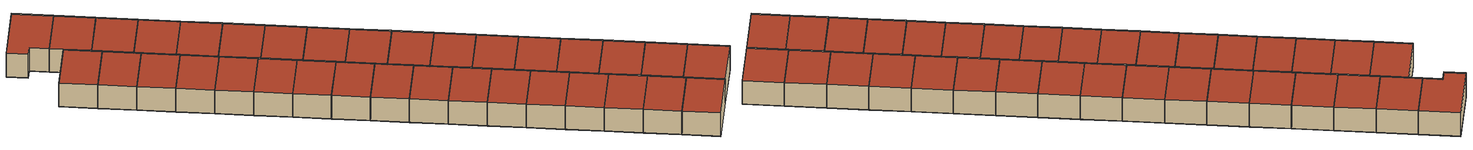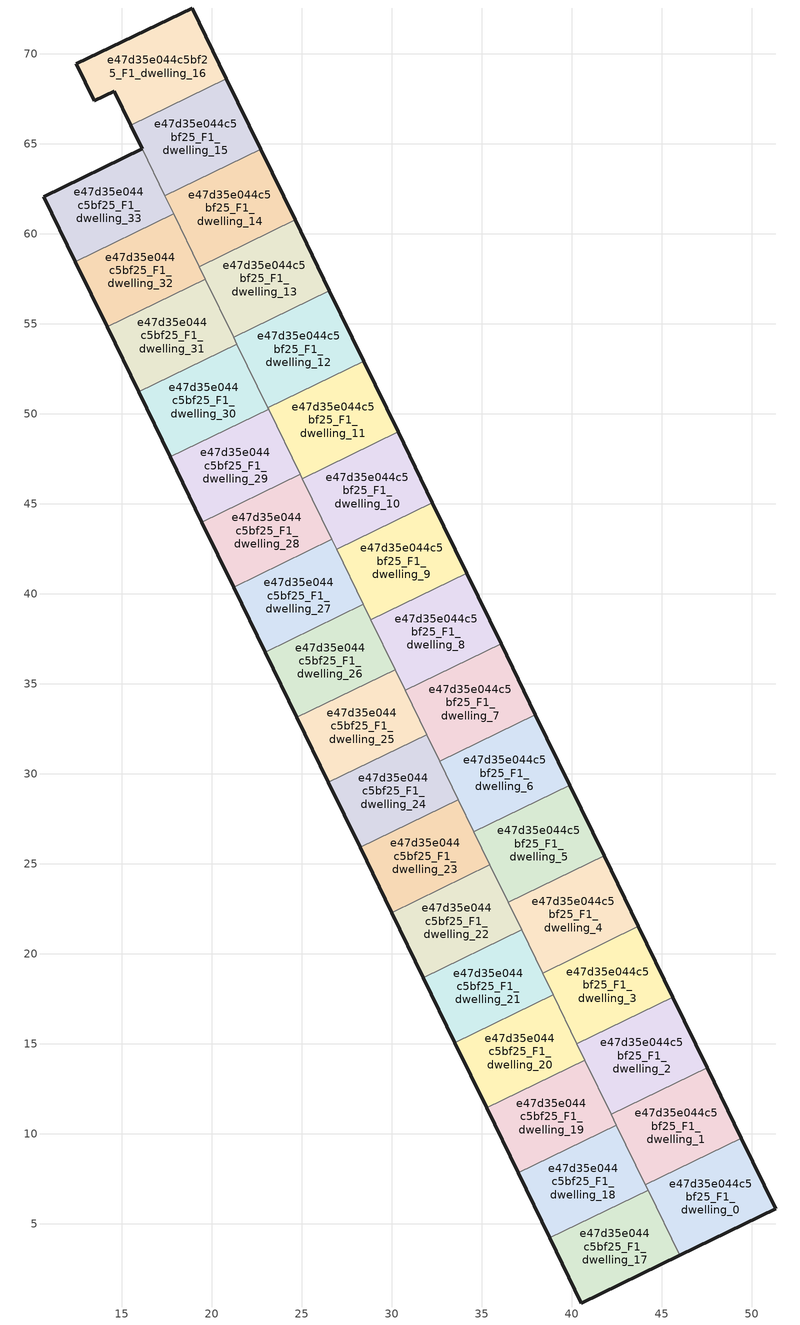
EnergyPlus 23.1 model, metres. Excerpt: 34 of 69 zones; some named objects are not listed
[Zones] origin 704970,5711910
e47d35e044c5bf25_F1_dwelling_0
 floor to e47d35e044c5bf25_F0_dwelling_0 (EU_floor_Construction): 51.33,5.82 49.42,9.75 44.09,7.16 46,3.24 z3
 wall outside (EU_wall_Construction): 49.42,9.75 51.33,5.82 46,3.24 z3:6
 wall to e47d35e044c5bf25_F1_dwelling_1 (EU_wall_Construction): 44.09,7.16 49.42,9.75 z3:6
 wall to e47d35e044c5bf25_F1_dwelling_17 (EU_wall_Construction): 46,3.24 44.24,6.86 z3:6
 wall to e47d35e044c5bf25_F1_dwelling_18 (EU_wall_Construction): 44.24,6.86 44.1,7.16 z3:6
 roof outside (EU_roof_Construction): 49.42,9.75 51.33,5.82 46,3.24 44.09,7.16 z6
e47d35e044c5bf25_F1_dwelling_1
 floor to e47d35e044c5bf25_F0_dwelling_1 (EU_floor_Construction): 49.42,9.75 47.52,13.67 42.19,11.08 44.09,7.16 z3
 wall outside (EU_wall_Construction): 47.52,13.67 49.42,9.75 z3:6
 wall to e47d35e044c5bf25_F1_dwelling_2 (EU_wall_Construction): 42.19,11.08 47.52,13.67 z3:6
 wall to e47d35e044c5bf25_F1_dwelling_18 (EU_wall_Construction): 44.09,7.16 42.48,10.48 z3:6
 wall to e47d35e044c5bf25_F1_dwelling_19 (EU_wall_Construction): 42.48,10.48 42.19,11.08 z3:6
 roof outside (EU_roof_Construction): 47.52,13.67 49.42,9.75 44.09,7.16 42.19,11.08 z6
e47d35e044c5bf25_F1_dwelling_10
 floor to e47d35e044c5bf25_F0_dwelling_10 (EU_floor_Construction): 32.26,45.07 30.35,48.99 25.03,46.4 26.94,42.48 z3
 wall outside (EU_wall_Construction): 30.35,48.99 32.26,45.07 z3:6
 wall to e47d35e044c5bf25_F1_dwelling_11 (EU_wall_Construction): 25.03,46.4 30.35,48.99 z3:6
 wall to e47d35e044c5bf25_F1_dwelling_9 (EU_wall_Construction): 32.26,45.07 26.94,42.48 z3:6
 wall to e47d35e044c5bf25_F1_dwelling_28 (EU_wall_Construction): 26.67,43.02 25.03,46.4 z3:6
 wall to e47d35e044c5bf25_F1_dwelling_27 (EU_wall_Construction): 26.94,42.48 26.67,43.02 z3:6
 roof outside (EU_roof_Construction): 30.35,48.99 32.26,45.07 26.94,42.48 25.03,46.4 z6
e47d35e044c5bf25_F1_dwelling_11
 floor to e47d35e044c5bf25_F0_dwelling_11 (EU_floor_Construction): 30.35,48.99 28.44,52.92 23.12,50.33 25.03,46.4 z3
 wall outside (EU_wall_Construction): 28.44,52.92 30.35,48.99 z3:6
 wall to e47d35e044c5bf25_F1_dwelling_12 (EU_wall_Construction): 23.12,50.33 28.44,52.92 z3:6
 wall to e47d35e044c5bf25_F1_dwelling_29 (EU_wall_Construction): 24.91,46.64 23.16,50.26 z3:6
 wall to e47d35e044c5bf25_F1_dwelling_28 (EU_wall_Construction): 25.03,46.4 24.91,46.64 z3:6
 wall to e47d35e044c5bf25_F1_dwelling_30 (EU_wall_Construction): 23.16,50.26 23.12,50.33 z3:6
 roof outside (EU_roof_Construction): 28.44,52.92 30.35,48.99 25.03,46.4 23.12,50.33 z6
e47d35e044c5bf25_F1_dwelling_12
 floor to e47d35e044c5bf25_F0_dwelling_12 (EU_floor_Construction): 28.44,52.92 26.54,56.84 21.21,54.26 23.12,50.33 z3
 wall outside (EU_wall_Construction): 26.54,56.84 28.44,52.92 z3:6
 wall to e47d35e044c5bf25_F1_dwelling_13 (EU_wall_Construction): 21.21,54.26 26.54,56.84 z3:6
 wall to e47d35e044c5bf25_F1_dwelling_30 (EU_wall_Construction): 23.12,50.33 21.4,53.87 z3:6
 wall to e47d35e044c5bf25_F1_dwelling_31 (EU_wall_Construction): 21.4,53.87 21.21,54.26 z3:6
 roof outside (EU_roof_Construction): 26.54,56.84 28.44,52.92 23.12,50.33 21.21,54.26 z6
e47d35e044c5bf25_F1_dwelling_13
 floor to e47d35e044c5bf25_F0_dwelling_13 (EU_floor_Construction): 26.54,56.84 24.63,60.77 19.31,58.18 21.21,54.26 z3
 wall outside (EU_wall_Construction): 24.63,60.77 26.54,56.84 z3:6
 wall to e47d35e044c5bf25_F1_dwelling_14 (EU_wall_Construction): 19.31,58.18 24.63,60.77 z3:6
 wall to e47d35e044c5bf25_F1_dwelling_31 (EU_wall_Construction): 21.21,54.26 19.64,57.49 z3:6
 wall to e47d35e044c5bf25_F1_dwelling_32 (EU_wall_Construction): 19.64,57.49 19.31,58.18 z3:6
 roof outside (EU_roof_Construction): 24.63,60.77 26.54,56.84 21.21,54.26 19.31,58.18 z6
e47d35e044c5bf25_F1_dwelling_14
 floor to e47d35e044c5bf25_F0_dwelling_14 (EU_floor_Construction): 24.63,60.77 22.72,64.7 17.4,62.11 19.31,58.18 z3
 wall outside (EU_wall_Construction): 22.72,64.7 24.63,60.77 z3:6
 wall to e47d35e044c5bf25_F1_dwelling_15 (EU_wall_Construction): 17.4,62.11 22.72,64.7 z3:6
 wall to e47d35e044c5bf25_F1_dwelling_32 (EU_wall_Construction): 19.31,58.18 17.89,61.1 z3:6
 wall to e47d35e044c5bf25_F1_dwelling_33 (EU_wall_Construction): 17.89,61.1 17.4,62.11 z3:6
 roof outside (EU_roof_Construction): 22.72,64.7 24.63,60.77 19.31,58.18 17.4,62.11 z6
e47d35e044c5bf25_F1_dwelling_15
 floor to e47d35e044c5bf25_F0_dwelling_15 (EU_floor_Construction): 22.72,64.7 20.81,68.62 15.49,66.04 17.4,62.11 z3
 wall outside (EU_wall_Construction): 20.81,68.62 22.72,64.7 / 16.13,64.72 15.49,66.04 z3:6
 wall to e47d35e044c5bf25_F1_dwelling_16 (EU_wall_Construction): 15.49,66.04 20.81,68.62 z3:6
 wall to e47d35e044c5bf25_F1_dwelling_33 (EU_wall_Construction): 17.4,62.11 16.13,64.72 z3:6
 roof outside (EU_roof_Construction): 20.81,68.62 22.72,64.7 17.4,62.11 15.49,66.04 z6
e47d35e044c5bf25_F1_dwelling_16
 floor to e47d35e044c5bf25_F0_dwelling_16 (EU_floor_Construction): 20.81,68.62 18.91,72.54 12.48,69.43 13.48,67.39 14.58,67.92 15.49,66.04 z3
 wall outside (EU_wall_Construction): 15.49,66.04 14.58,67.92 13.48,67.39 12.48,69.43 18.91,72.54 20.81,68.62 z3:6
 roof outside (EU_roof_Construction): 18.91,72.54 20.81,68.62 15.49,66.04 14.58,67.92 13.48,67.39 12.48,69.43 z6
e47d35e044c5bf25_F1_dwelling_17
 floor to e47d35e044c5bf25_F0_dwelling_17 (EU_floor_Construction): 46,3.24 44.24,6.86 38.78,4.21 40.54,0.6 z3
 wall outside (EU_wall_Construction): 46,3.24 40.54,0.6 38.78,4.21 z3:6
 wall to e47d35e044c5bf25_F1_dwelling_18 (EU_wall_Construction): 38.78,4.21 44.24,6.86 z3:6
 roof outside (EU_roof_Construction): 44.24,6.86 46,3.24 40.54,0.6 38.78,4.21 z6
e47d35e044c5bf25_F1_dwelling_18
 floor to e47d35e044c5bf25_F0_dwelling_18 (EU_floor_Construction): 44.24,6.86 42.48,10.48 37.02,7.83 38.78,4.21 z3
 wall outside (EU_wall_Construction): 38.78,4.21 37.02,7.83 z3:6
 wall to e47d35e044c5bf25_F1_dwelling_19 (EU_wall_Construction): 37.02,7.83 42.48,10.48 z3:6
 roof outside (EU_roof_Construction): 42.48,10.48 44.24,6.86 38.78,4.21 37.02,7.83 z6
e47d35e044c5bf25_F1_dwelling_19
 floor to e47d35e044c5bf25_F0_dwelling_19 (EU_floor_Construction): 42.48,10.48 40.73,14.09 35.27,11.44 37.02,7.83 z3
 wall outside (EU_wall_Construction): 37.02,7.83 35.27,11.44 z3:6
 wall to e47d35e044c5bf25_F1_dwelling_20 (EU_wall_Construction): 35.27,11.44 40.73,14.09 z3:6
 wall to e47d35e044c5bf25_F1_dwelling_2 (EU_wall_Construction): 40.73,14.09 42.19,11.08 z3:6
 roof outside (EU_roof_Construction): 40.73,14.09 42.48,10.48 37.02,7.83 35.27,11.44 z6
e47d35e044c5bf25_F1_dwelling_2
 floor to e47d35e044c5bf25_F0_dwelling_2 (EU_floor_Construction): 47.52,13.67 45.61,17.6 40.28,15.01 42.19,11.08 z3
 wall outside (EU_wall_Construction): 45.61,17.6 47.52,13.67 z3:6
 wall to e47d35e044c5bf25_F1_dwelling_3 (EU_wall_Construction): 40.28,15.01 45.61,17.6 z3:6
 wall to e47d35e044c5bf25_F1_dwelling_20 (EU_wall_Construction): 40.73,14.1 40.28,15.01 z3:6
 roof outside (EU_roof_Construction): 45.61,17.6 47.52,13.67 42.19,11.08 40.28,15.01 z6
e47d35e044c5bf25_F1_dwelling_20
 floor to e47d35e044c5bf25_F0_dwelling_20 (EU_floor_Construction): 40.73,14.09 38.97,17.71 33.51,15.06 35.27,11.44 z3
 wall outside (EU_wall_Construction): 35.27,11.44 33.51,15.06 z3:6
 wall to e47d35e044c5bf25_F1_dwelling_21 (EU_wall_Construction): 33.51,15.06 38.97,17.71 z3:6
 wall to e47d35e044c5bf25_F1_dwelling_3 (EU_wall_Construction): 38.97,17.71 40.28,15.01 z3:6
 roof outside (EU_roof_Construction): 38.97,17.71 40.73,14.09 35.27,11.44 33.51,15.06 z6
e47d35e044c5bf25_F1_dwelling_21
 floor to e47d35e044c5bf25_F0_dwelling_21 (EU_floor_Construction): 38.97,17.71 37.21,21.33 31.75,18.68 33.51,15.06 z3
 wall outside (EU_wall_Construction): 33.51,15.06 31.75,18.68 z3:6
 wall to e47d35e044c5bf25_F1_dwelling_22 (EU_wall_Construction): 31.75,18.68 37.21,21.33 z3:6
 wall to e47d35e044c5bf25_F1_dwelling_4 (EU_wall_Construction): 37.21,21.33 38.38,18.93 z3:6
 wall to e47d35e044c5bf25_F1_dwelling_3 (EU_wall_Construction): 38.38,18.93 38.97,17.71 z3:6
 roof outside (EU_roof_Construction): 37.21,21.33 38.97,17.71 33.51,15.06 31.75,18.68 z6
e47d35e044c5bf25_F1_dwelling_22
 floor to e47d35e044c5bf25_F0_dwelling_22 (EU_floor_Construction): 37.21,21.33 35.45,24.94 30,22.29 31.75,18.68 z3
 wall outside (EU_wall_Construction): 31.75,18.68 30,22.29 z3:6
 wall to e47d35e044c5bf25_F1_dwelling_23 (EU_wall_Construction): 30,22.29 35.45,24.94 z3:6
 wall to e47d35e044c5bf25_F1_dwelling_5 (EU_wall_Construction): 35.45,24.94 36.47,22.86 z3:6
 wall to e47d35e044c5bf25_F1_dwelling_4 (EU_wall_Construction): 36.47,22.86 37.21,21.33 z3:6
 roof outside (EU_roof_Construction): 35.45,24.94 37.21,21.33 31.75,18.68 30,22.29 z6
e47d35e044c5bf25_F1_dwelling_23
 floor to e47d35e044c5bf25_F0_dwelling_23 (EU_floor_Construction): 35.45,24.94 33.7,28.56 28.24,25.91 30,22.29 z3
 wall outside (EU_wall_Construction): 30,22.29 28.24,25.91 z3:6
 wall to e47d35e044c5bf25_F1_dwelling_24 (EU_wall_Construction): 28.24,25.91 33.7,28.56 z3:6
 wall to e47d35e044c5bf25_F1_dwelling_6 (EU_wall_Construction): 33.7,28.56 34.56,26.78 z3:6
 wall to e47d35e044c5bf25_F1_dwelling_5 (EU_wall_Construction): 34.56,26.78 35.46,24.94 z3:6
 roof outside (EU_roof_Construction): 33.7,28.56 35.45,24.94 30,22.29 28.24,25.91 z6
e47d35e044c5bf25_F1_dwelling_24
 floor to e47d35e044c5bf25_F0_dwelling_24 (EU_floor_Construction): 33.7,28.56 31.94,32.18 26.48,29.52 28.24,25.91 z3
 wall outside (EU_wall_Construction): 28.24,25.91 26.48,29.52 z3:6
 wall to e47d35e044c5bf25_F1_dwelling_25 (EU_wall_Construction): 26.48,29.52 31.94,32.18 z3:6
 wall to e47d35e044c5bf25_F1_dwelling_7 (EU_wall_Construction): 31.94,32.18 32.66,30.7 z3:6
 wall to e47d35e044c5bf25_F1_dwelling_6 (EU_wall_Construction): 32.66,30.7 33.7,28.56 z3:6
 roof outside (EU_roof_Construction): 31.94,32.18 33.7,28.56 28.24,25.91 26.48,29.52 z6
e47d35e044c5bf25_F1_dwelling_25
 floor to e47d35e044c5bf25_F0_dwelling_25 (EU_floor_Construction): 31.94,32.18 30.19,35.79 24.73,33.14 26.48,29.52 z3
 wall outside (EU_wall_Construction): 26.48,29.52 24.73,33.14 z3:6
 wall to e47d35e044c5bf25_F1_dwelling_26 (EU_wall_Construction): 24.73,33.14 30.19,35.79 z3:6
 wall to e47d35e044c5bf25_F1_dwelling_8 (EU_wall_Construction): 30.19,35.79 30.75,34.63 z3:6
 wall to e47d35e044c5bf25_F1_dwelling_7 (EU_wall_Construction): 30.75,34.63 31.94,32.18 z3:6
 roof outside (EU_roof_Construction): 30.19,35.79 31.94,32.18 26.48,29.52 24.73,33.14 z6
e47d35e044c5bf25_F1_dwelling_26
 floor to e47d35e044c5bf25_F0_dwelling_26 (EU_floor_Construction): 30.19,35.79 28.43,39.41 22.97,36.76 24.73,33.14 z3
 wall outside (EU_wall_Construction): 24.73,33.14 22.97,36.76 z3:6
 wall to e47d35e044c5bf25_F1_dwelling_27 (EU_wall_Construction): 22.97,36.76 28.43,39.41 z3:6
 wall to e47d35e044c5bf25_F1_dwelling_9 (EU_wall_Construction): 28.43,39.41 28.84,38.55 z3:6
 wall to e47d35e044c5bf25_F1_dwelling_8 (EU_wall_Construction): 28.84,38.55 30.18,35.79 z3:6
 roof outside (EU_roof_Construction): 28.43,39.41 30.19,35.79 24.73,33.14 22.97,36.76 z6
e47d35e044c5bf25_F1_dwelling_27
 floor to e47d35e044c5bf25_F0_dwelling_27 (EU_floor_Construction): 28.43,39.41 26.67,43.02 21.21,40.37 22.97,36.76 z3
 wall outside (EU_wall_Construction): 22.97,36.76 21.21,40.37 z3:6
 wall to e47d35e044c5bf25_F1_dwelling_28 (EU_wall_Construction): 21.21,40.37 26.67,43.02 z3:6
 wall to e47d35e044c5bf25_F1_dwelling_9 (EU_wall_Construction): 26.94,42.48 28.43,39.41 z3:6
 roof outside (EU_roof_Construction): 26.67,43.02 28.43,39.41 22.97,36.76 21.21,40.37 z6
e47d35e044c5bf25_F1_dwelling_28
 floor to e47d35e044c5bf25_F0_dwelling_28 (EU_floor_Construction): 26.67,43.02 24.91,46.64 19.46,43.99 21.21,40.37 z3
 wall outside (EU_wall_Construction): 21.21,40.37 19.46,43.99 z3:6
 wall to e47d35e044c5bf25_F1_dwelling_29 (EU_wall_Construction): 19.46,43.99 24.91,46.64 z3:6
 roof outside (EU_roof_Construction): 24.91,46.64 26.67,43.02 21.21,40.37 19.46,43.99 z6
e47d35e044c5bf25_F1_dwelling_29
 floor to e47d35e044c5bf25_F0_dwelling_29 (EU_floor_Construction): 24.91,46.64 23.16,50.26 17.7,47.6 19.46,43.99 z3
 wall outside (EU_wall_Construction): 19.46,43.99 17.7,47.6 z3:6
 wall to e47d35e044c5bf25_F1_dwelling_30 (EU_wall_Construction): 17.7,47.6 23.16,50.26 z3:6
 roof outside (EU_roof_Construction): 23.16,50.26 24.91,46.64 19.46,43.99 17.7,47.6 z6
e47d35e044c5bf25_F1_dwelling_3
 floor to e47d35e044c5bf25_F0_dwelling_3 (EU_floor_Construction): 45.61,17.6 43.7,21.52 38.38,18.93 40.28,15.01 z3
 wall outside (EU_wall_Construction): 43.7,21.52 45.61,17.6 z3:6
 wall to e47d35e044c5bf25_F1_dwelling_4 (EU_wall_Construction): 38.38,18.93 43.7,21.52 z3:6
 roof outside (EU_roof_Construction): 43.7,21.52 45.61,17.6 40.28,15.01 38.38,18.93 z6
e47d35e044c5bf25_F1_dwelling_30
 floor to e47d35e044c5bf25_F0_dwelling_30 (EU_floor_Construction): 23.16,50.26 21.4,53.87 15.94,51.22 17.7,47.6 z3
 wall outside (EU_wall_Construction): 17.7,47.6 15.94,51.22 z3:6
 wall to e47d35e044c5bf25_F1_dwelling_31 (EU_wall_Construction): 15.94,51.22 21.4,53.87 z3:6
 roof outside (EU_roof_Construction): 21.4,53.87 23.16,50.26 17.7,47.6 15.94,51.22 z6
e47d35e044c5bf25_F1_dwelling_31
 floor to e47d35e044c5bf25_F0_dwelling_31 (EU_floor_Construction): 21.4,53.87 19.64,57.49 14.19,54.84 15.94,51.22 z3
 wall outside (EU_wall_Construction): 15.94,51.22 14.19,54.84 z3:6
 wall to e47d35e044c5bf25_F1_dwelling_32 (EU_wall_Construction): 14.19,54.84 19.64,57.49 z3:6
 roof outside (EU_roof_Construction): 19.64,57.49 21.4,53.87 15.94,51.22 14.19,54.84 z6
e47d35e044c5bf25_F1_dwelling_32
 floor to e47d35e044c5bf25_F0_dwelling_32 (EU_floor_Construction): 19.64,57.49 17.89,61.11 12.43,58.45 14.19,54.84 z3
 wall outside (EU_wall_Construction): 14.19,54.84 12.43,58.45 z3:6
 wall to e47d35e044c5bf25_F1_dwelling_33 (EU_wall_Construction): 12.43,58.45 17.89,61.11 z3:6
 roof outside (EU_roof_Construction): 17.89,61.11 19.64,57.49 14.19,54.84 12.43,58.45 z6
e47d35e044c5bf25_F1_dwelling_33
 floor to e47d35e044c5bf25_F0_dwelling_33 (EU_floor_Construction): 17.89,61.11 16.13,64.72 10.67,62.07 12.43,58.45 z3
 wall outside (EU_wall_Construction): 12.43,58.45 10.67,62.07 16.13,64.72 z3:6
 roof outside (EU_roof_Construction): 16.13,64.72 17.89,61.11 12.43,58.45 10.67,62.07 z6
e47d35e044c5bf25_F1_dwelling_4
 floor to e47d35e044c5bf25_F0_dwelling_4 (EU_floor_Construction): 43.7,21.52 41.8,25.44 36.47,22.86 38.38,18.93 z3
 wall outside (EU_wall_Construction): 41.8,25.44 43.7,21.52 z3:6
 wall to e47d35e044c5bf25_F1_dwelling_5 (EU_wall_Construction): 36.47,22.86 41.8,25.44 z3:6
 roof outside (EU_roof_Construction): 41.8,25.44 43.7,21.52 38.38,18.93 36.47,22.86 z6
e47d35e044c5bf25_F1_dwelling_5
 floor to e47d35e044c5bf25_F0_dwelling_5 (EU_floor_Construction): 41.8,25.44 39.89,29.37 34.56,26.78 36.47,22.86 z3
 wall outside (EU_wall_Construction): 39.89,29.37 41.8,25.44 z3:6
 wall to e47d35e044c5bf25_F1_dwelling_6 (EU_wall_Construction): 34.56,26.78 39.89,29.37 z3:6
 roof outside (EU_roof_Construction): 39.89,29.37 41.8,25.44 36.47,22.86 34.56,26.78 z6
e47d35e044c5bf25_F1_dwelling_6
 floor to e47d35e044c5bf25_F0_dwelling_6 (EU_floor_Construction): 39.89,29.37 37.98,33.29 32.66,30.7 34.56,26.78 z3
 wall outside (EU_wall_Construction): 37.98,33.29 39.89,29.37 z3:6
 wall to e47d35e044c5bf25_F1_dwelling_7 (EU_wall_Construction): 32.66,30.7 37.98,33.29 z3:6
 roof outside (EU_roof_Construction): 37.98,33.29 39.89,29.37 34.56,26.78 32.66,30.7 z6
e47d35e044c5bf25_F1_dwelling_7
 floor to e47d35e044c5bf25_F0_dwelling_7 (EU_floor_Construction): 37.98,33.29 36.07,37.22 30.75,34.63 32.66,30.7 z3
 wall outside (EU_wall_Construction): 36.07,37.22 37.98,33.29 z3:6
 wall to e47d35e044c5bf25_F1_dwelling_8 (EU_wall_Construction): 30.75,34.63 36.07,37.22 z3:6
 roof outside (EU_roof_Construction): 36.07,37.22 37.98,33.29 32.66,30.7 30.75,34.63 z6
e47d35e044c5bf25_F1_dwelling_8
 floor to e47d35e044c5bf25_F0_dwelling_8 (EU_floor_Construction): 36.07,37.22 34.17,41.14 28.84,38.55 30.75,34.63 z3
 wall outside (EU_wall_Construction): 34.17,41.14 36.07,37.22 z3:6
 wall to e47d35e044c5bf25_F1_dwelling_9 (EU_wall_Construction): 28.84,38.55 34.17,41.14 z3:6
 roof outside (EU_roof_Construction): 34.17,41.14 36.07,37.22 30.75,34.63 28.84,38.55 z6
e47d35e044c5bf25_F1_dwelling_9
 floor to e47d35e044c5bf25_F0_dwelling_9 (EU_floor_Construction): 34.17,41.14 32.26,45.07 26.94,42.48 28.84,38.55 z3
 wall outside (EU_wall_Construction): 32.26,45.07 34.17,41.14 z3:6
 roof outside (EU_roof_Construction): 32.26,45.07 34.17,41.14 28.84,38.55 26.94,42.48 z6
[Building]
EU S2 Campaign: North Axis=0; Terrain=City; Solar Distribution=FullExterior
[Site:Location]
London: Latitude=51.5; Longitude=-0.5; Time Zone=0; Elevation=25
[SizingPeriod:WeatherFileDays]
AnnualSizingPeriod: Begin Month=1; Begin Day of Month=1; End Month=12; End Day of Month=31; Day of Week for Start Day=Monday; Use Weather File Daylight Saving Period=No; Use Weather File Rain and Snow Indicators=No
[MATERIAL]
EU_InternalMass_Material: Roughness=MediumRough; Thickness=0.1; Conductivity=1; Density=1800; Specific Heat=900; Thermal Absorptance=0.9; Solar Absorptance=0.7; Visible Absorptance=0.7
[MATERIAL:NOMASS] Roughness=MediumRough; Thermal Absorptance=0.9; Solar Absorptance=0.7; Visible Absorptance=0.7
Name | Thermal Resistance
EU_wall_NoMass | 0.635353
EU_roof_NoMass | 0.675062
EU_floor_NoMass | 1.96382
[CONSTRUCTION]
EU_wall_Construction: EU_wall_NoMass
EU_roof_Construction: EU_roof_NoMass
EU_floor_Construction: EU_floor_NoMass
EU_InternalMass_Construction: EU_InternalMass_Material
[ZONE] Type=1; Multiplier=1; Ceiling Height=autocalculate; Floor Area=autocalculate; Part of Total Floor Area=Yes
Name | Volume
e47d35e044c5bf25_F1_dwelling_0; e47d35e044c5bf25_F1_dwelling_10 | 77.4873
e47d35e044c5bf25_F1_dwelling_1 | 77.4924
e47d35e044c5bf25_F1_dwelling_11 | 77.4939
e47d35e044c5bf25_F1_dwelling_12 | 77.4917
e47d35e044c5bf25_F1_dwelling_13 | 77.4866
e47d35e044c5bf25_F1_dwelling_14 | 77.502
e47d35e044c5bf25_F1_dwelling_15; e47d35e044c5bf25_F1_dwelling_8 | 77.5005
e47d35e044c5bf25_F1_dwelling_16 | 85.8252
e47d35e044c5bf25_F1_dwelling_17; e47d35e044c5bf25_F1_dwelling_18; e47d35e044c5bf25_F1_dwelling_26; e47d35e044c5bf25_F1_dwelling_27 | 73.1982
e47d35e044c5bf25_F1_dwelling_19; e47d35e044c5bf25_F1_dwelling_25 | 73.1975
e47d35e044c5bf25_F1_dwelling_2 | 77.4902
e47d35e044c5bf25_F1_dwelling_20 | 73.1873
e47d35e044c5bf25_F1_dwelling_21 | 73.2048
e47d35e044c5bf25_F1_dwelling_22 | 73.1858
e47d35e044c5bf25_F1_dwelling_23 | 73.1836
e47d35e044c5bf25_F1_dwelling_24 | 73.2092
e47d35e044c5bf25_F1_dwelling_28 | 73.1895
e47d35e044c5bf25_F1_dwelling_29 | 73.188
e47d35e044c5bf25_F1_dwelling_3 | 77.5034
e47d35e044c5bf25_F1_dwelling_30 | 73.2136
e47d35e044c5bf25_F1_dwelling_31 | 73.1829
e47d35e044c5bf25_F1_dwelling_32 | 73.2034
e47d35e044c5bf25_F1_dwelling_33 | 73.21
e47d35e044c5bf25_F1_dwelling_4 | 77.4858
e47d35e044c5bf25_F1_dwelling_5 | 77.4976
e47d35e044c5bf25_F1_dwelling_6 | 77.4888
e47d35e044c5bf25_F1_dwelling_7 | 77.5012
e47d35e044c5bf25_F1_dwelling_9 | 77.491
[INTERNALMASS] Construction=EU_InternalMass_Construction
Name | Zone or ZoneList | Surface Area
e47d35e044c5bf25_F1_dwelling_0_EU_InternalMass | e47d35e044c5bf25_F1_dwelling_0 | 25.8291
e47d35e044c5bf25_F1_dwelling_1_EU_InternalMass | e47d35e044c5bf25_F1_dwelling_1 | 25.8305
e47d35e044c5bf25_F1_dwelling_2_EU_InternalMass | e47d35e044c5bf25_F1_dwelling_2 | 25.8299
e47d35e044c5bf25_F1_dwelling_3_EU_InternalMass | e47d35e044c5bf25_F1_dwelling_3 | 25.8345
e47d35e044c5bf25_F1_dwelling_4_EU_InternalMass | e47d35e044c5bf25_F1_dwelling_4 | 25.8283
e47d35e044c5bf25_F1_dwelling_5_EU_InternalMass | e47d35e044c5bf25_F1_dwelling_5 | 25.8326
e47d35e044c5bf25_F1_dwelling_6_EU_InternalMass | e47d35e044c5bf25_F1_dwelling_6 | 25.8294
e47d35e044c5bf25_F1_dwelling_7_EU_InternalMass | e47d35e044c5bf25_F1_dwelling_7 | 25.834
e47d35e044c5bf25_F1_dwelling_8_EU_InternalMass | e47d35e044c5bf25_F1_dwelling_8 | 25.8334
e47d35e044c5bf25_F1_dwelling_9_EU_InternalMass | e47d35e044c5bf25_F1_dwelling_9 | 25.8301
e47d35e044c5bf25_F1_dwelling_10_EU_InternalMass | e47d35e044c5bf25_F1_dwelling_10 | 25.8294
e47d35e044c5bf25_F1_dwelling_11_EU_InternalMass | e47d35e044c5bf25_F1_dwelling_11 | 25.8315
e47d35e044c5bf25_F1_dwelling_12_EU_InternalMass | e47d35e044c5bf25_F1_dwelling_12 | 25.8305
e47d35e044c5bf25_F1_dwelling_13_EU_InternalMass | e47d35e044c5bf25_F1_dwelling_13 | 25.8289
e47d35e044c5bf25_F1_dwelling_14_EU_InternalMass | e47d35e044c5bf25_F1_dwelling_14 | 25.8351
e47d35e044c5bf25_F1_dwelling_15_EU_InternalMass | e47d35e044c5bf25_F1_dwelling_15 | 25.8336
e47d35e044c5bf25_F1_dwelling_16_EU_InternalMass | e47d35e044c5bf25_F1_dwelling_16 | 28.6133
e47d35e044c5bf25_F1_dwelling_17_EU_InternalMass | e47d35e044c5bf25_F1_dwelling_17 | 25.8354
e47d35e044c5bf25_F1_dwelling_18_EU_InternalMass | e47d35e044c5bf25_F1_dwelling_18 | 25.8379
e47d35e044c5bf25_F1_dwelling_19_EU_InternalMass | e47d35e044c5bf25_F1_dwelling_19 | 25.8352
e47d35e044c5bf25_F1_dwelling_20_EU_InternalMass | e47d35e044c5bf25_F1_dwelling_20 | 25.8298
e47d35e044c5bf25_F1_dwelling_21_EU_InternalMass | e47d35e044c5bf25_F1_dwelling_21 | 25.8352
e47d35e044c5bf25_F1_dwelling_22_EU_InternalMass | e47d35e044c5bf25_F1_dwelling_22 | 25.8346
e47d35e044c5bf25_F1_dwelling_23_EU_InternalMass | e47d35e044c5bf25_F1_dwelling_23 | 25.8314
e47d35e044c5bf25_F1_dwelling_24_EU_InternalMass | e47d35e044c5bf25_F1_dwelling_24 | 25.8292
e47d35e044c5bf25_F1_dwelling_25_EU_InternalMass | e47d35e044c5bf25_F1_dwelling_25 | 25.8389
e47d35e044c5bf25_F1_dwelling_26_EU_InternalMass | e47d35e044c5bf25_F1_dwelling_26 | 25.8334
e47d35e044c5bf25_F1_dwelling_27_EU_InternalMass | e47d35e044c5bf25_F1_dwelling_27 | 25.8346
e47d35e044c5bf25_F1_dwelling_28_EU_InternalMass | e47d35e044c5bf25_F1_dwelling_28 | 25.8346
e47d35e044c5bf25_F1_dwelling_29_EU_InternalMass | e47d35e044c5bf25_F1_dwelling_29 | 25.8298
e47d35e044c5bf25_F1_dwelling_30_EU_InternalMass | e47d35e044c5bf25_F1_dwelling_30 | 25.8352
e47d35e044c5bf25_F1_dwelling_31_EU_InternalMass | e47d35e044c5bf25_F1_dwelling_31 | 25.8346
e47d35e044c5bf25_F1_dwelling_32_EU_InternalMass | e47d35e044c5bf25_F1_dwelling_32 | 25.8314
e47d35e044c5bf25_F1_dwelling_33_EU_InternalMass | e47d35e044c5bf25_F1_dwelling_33 | 23.0508
[OTHEREQUIPMENT] Fuel Type=Electricity; Design Level Calculation Method=Watts/Area; Power per Zone Floor Area=1; Fraction Latent=0; Fraction Radiant=0; Fraction Lost=0; Carbon Dioxide Generation Rate=0; EndUse Subcategory=EU_Step8_InternalGains
Name | Zone or ZoneList or Space or SpaceList | Schedule
EU_Step8_InternalGain_e47d35e044c5bf25_F1_dwelling_0_f000 | e47d35e044c5bf25_F1_dwelling_0 | EU_Step8_GainSchedule_e47d35e044c5bf25_F1_dwelling_0_f000
EU_Step8_InternalGain_e47d35e044c5bf25_F1_dwelling_1_f000 | e47d35e044c5bf25_F1_dwelling_1 | EU_Step8_GainSchedule_e47d35e044c5bf25_F1_dwelling_1_f000
EU_Step8_InternalGain_e47d35e044c5bf25_F1_dwelling_2_f000 | e47d35e044c5bf25_F1_dwelling_2 | EU_Step8_GainSchedule_e47d35e044c5bf25_F1_dwelling_2_f000
EU_Step8_InternalGain_e47d35e044c5bf25_F1_dwelling_3_f000 | e47d35e044c5bf25_F1_dwelling_3 | EU_Step8_GainSchedule_e47d35e044c5bf25_F1_dwelling_3_f000
EU_Step8_InternalGain_e47d35e044c5bf25_F1_dwelling_4_f000 | e47d35e044c5bf25_F1_dwelling_4 | EU_Step8_GainSchedule_e47d35e044c5bf25_F1_dwelling_4_f000
EU_Step8_InternalGain_e47d35e044c5bf25_F1_dwelling_5_f000 | e47d35e044c5bf25_F1_dwelling_5 | EU_Step8_GainSchedule_e47d35e044c5bf25_F1_dwelling_5_f000
EU_Step8_InternalGain_e47d35e044c5bf25_F1_dwelling_6_f000 | e47d35e044c5bf25_F1_dwelling_6 | EU_Step8_GainSchedule_e47d35e044c5bf25_F1_dwelling_6_f000
EU_Step8_InternalGain_e47d35e044c5bf25_F1_dwelling_7_f000 | e47d35e044c5bf25_F1_dwelling_7 | EU_Step8_GainSchedule_e47d35e044c5bf25_F1_dwelling_7_f000
EU_Step8_InternalGain_e47d35e044c5bf25_F1_dwelling_8_f000 | e47d35e044c5bf25_F1_dwelling_8 | EU_Step8_GainSchedule_e47d35e044c5bf25_F1_dwelling_8_f000
EU_Step8_InternalGain_e47d35e044c5bf25_F1_dwelling_9_f000 | e47d35e044c5bf25_F1_dwelling_9 | EU_Step8_GainSchedule_e47d35e044c5bf25_F1_dwelling_9_f000
EU_Step8_InternalGain_e47d35e044c5bf25_F1_dwelling_10_f000 | e47d35e044c5bf25_F1_dwelling_10 | EU_Step8_GainSchedule_e47d35e044c5bf25_F1_dwelling_10_f000
EU_Step8_InternalGain_e47d35e044c5bf25_F1_dwelling_11_f000 | e47d35e044c5bf25_F1_dwelling_11 | EU_Step8_GainSchedule_e47d35e044c5bf25_F1_dwelling_11_f000
EU_Step8_InternalGain_e47d35e044c5bf25_F1_dwelling_12_f000 | e47d35e044c5bf25_F1_dwelling_12 | EU_Step8_GainSchedule_e47d35e044c5bf25_F1_dwelling_12_f000
EU_Step8_InternalGain_e47d35e044c5bf25_F1_dwelling_13_f000 | e47d35e044c5bf25_F1_dwelling_13 | EU_Step8_GainSchedule_e47d35e044c5bf25_F1_dwelling_13_f000
EU_Step8_InternalGain_e47d35e044c5bf25_F1_dwelling_14_f000 | e47d35e044c5bf25_F1_dwelling_14 | EU_Step8_GainSchedule_e47d35e044c5bf25_F1_dwelling_14_f000
EU_Step8_InternalGain_e47d35e044c5bf25_F1_dwelling_15_f000 | e47d35e044c5bf25_F1_dwelling_15 | EU_Step8_GainSchedule_e47d35e044c5bf25_F1_dwelling_15_f000
EU_Step8_InternalGain_e47d35e044c5bf25_F1_dwelling_16_f000 | e47d35e044c5bf25_F1_dwelling_16 | EU_Step8_GainSchedule_e47d35e044c5bf25_F1_dwelling_16_f000
EU_Step8_InternalGain_e47d35e044c5bf25_F1_dwelling_17_f000 | e47d35e044c5bf25_F1_dwelling_17 | EU_Step8_GainSchedule_e47d35e044c5bf25_F1_dwelling_17_f000
EU_Step8_InternalGain_e47d35e044c5bf25_F1_dwelling_18_f000 | e47d35e044c5bf25_F1_dwelling_18 | EU_Step8_GainSchedule_e47d35e044c5bf25_F1_dwelling_18_f000
EU_Step8_InternalGain_e47d35e044c5bf25_F1_dwelling_19_f000 | e47d35e044c5bf25_F1_dwelling_19 | EU_Step8_GainSchedule_e47d35e044c5bf25_F1_dwelling_19_f000
EU_Step8_InternalGain_e47d35e044c5bf25_F1_dwelling_20_f000 | e47d35e044c5bf25_F1_dwelling_20 | EU_Step8_GainSchedule_e47d35e044c5bf25_F1_dwelling_20_f000
EU_Step8_InternalGain_e47d35e044c5bf25_F1_dwelling_21_f000 | e47d35e044c5bf25_F1_dwelling_21 | EU_Step8_GainSchedule_e47d35e044c5bf25_F1_dwelling_21_f000
EU_Step8_InternalGain_e47d35e044c5bf25_F1_dwelling_22_f000 | e47d35e044c5bf25_F1_dwelling_22 | EU_Step8_GainSchedule_e47d35e044c5bf25_F1_dwelling_22_f000
EU_Step8_InternalGain_e47d35e044c5bf25_F1_dwelling_23_f000 | e47d35e044c5bf25_F1_dwelling_23 | EU_Step8_GainSchedule_e47d35e044c5bf25_F1_dwelling_23_f000
EU_Step8_InternalGain_e47d35e044c5bf25_F1_dwelling_24_f000 | e47d35e044c5bf25_F1_dwelling_24 | EU_Step8_GainSchedule_e47d35e044c5bf25_F1_dwelling_24_f000
EU_Step8_InternalGain_e47d35e044c5bf25_F1_dwelling_25_f000 | e47d35e044c5bf25_F1_dwelling_25 | EU_Step8_GainSchedule_e47d35e044c5bf25_F1_dwelling_25_f000
EU_Step8_InternalGain_e47d35e044c5bf25_F1_dwelling_26_f000 | e47d35e044c5bf25_F1_dwelling_26 | EU_Step8_GainSchedule_e47d35e044c5bf25_F1_dwelling_26_f000
EU_Step8_InternalGain_e47d35e044c5bf25_F1_dwelling_27_f000 | e47d35e044c5bf25_F1_dwelling_27 | EU_Step8_GainSchedule_e47d35e044c5bf25_F1_dwelling_27_f000
EU_Step8_InternalGain_e47d35e044c5bf25_F1_dwelling_28_f000 | e47d35e044c5bf25_F1_dwelling_28 | EU_Step8_GainSchedule_e47d35e044c5bf25_F1_dwelling_28_f000
EU_Step8_InternalGain_e47d35e044c5bf25_F1_dwelling_29_f000 | e47d35e044c5bf25_F1_dwelling_29 | EU_Step8_GainSchedule_e47d35e044c5bf25_F1_dwelling_29_f000
EU_Step8_InternalGain_e47d35e044c5bf25_F1_dwelling_30_f000 | e47d35e044c5bf25_F1_dwelling_30 | EU_Step8_GainSchedule_e47d35e044c5bf25_F1_dwelling_30_f000
EU_Step8_InternalGain_e47d35e044c5bf25_F1_dwelling_31_f000 | e47d35e044c5bf25_F1_dwelling_31 | EU_Step8_GainSchedule_e47d35e044c5bf25_F1_dwelling_31_f000
EU_Step8_InternalGain_e47d35e044c5bf25_F1_dwelling_32_f000 | e47d35e044c5bf25_F1_dwelling_32 | EU_Step8_GainSchedule_e47d35e044c5bf25_F1_dwelling_32_f000
EU_Step8_InternalGain_e47d35e044c5bf25_F1_dwelling_33_f000 | e47d35e044c5bf25_F1_dwelling_33 | EU_Step8_GainSchedule_e47d35e044c5bf25_F1_dwelling_33_f000
[ZONEVENTILATION:DESIGNFLOWRATE] Schedule=EU_AlwaysOn; Design Flow Rate Calculation Method=AirChanges/Hour; Air Changes per Hour=0.555504; Ventilation Type=Natural; Fan Pressure Rise=0; Fan Total Efficiency=1; Constant Term Coefficient=1; Temperature Term Coefficient=0; Velocity Term Coefficient=0; Velocity Squared Term Coefficient=0; Minimum Indoor Temperature=-100; Maximum Indoor Temperature=100; Delta Temperature=-100; Minimum Outdoor Temperature=-100; Maximum Outdoor Temperature=100; Maximum Wind Speed=40
Name | Zone or ZoneList or Space or SpaceList
EU_ConstantAir_e47d35e044c5bf25_F1_dwelling_0 | e47d35e044c5bf25_F1_dwelling_0
EU_ConstantAir_e47d35e044c5bf25_F1_dwelling_1 | e47d35e044c5bf25_F1_dwelling_1
EU_ConstantAir_e47d35e044c5bf25_F1_dwelling_2 | e47d35e044c5bf25_F1_dwelling_2
EU_ConstantAir_e47d35e044c5bf25_F1_dwelling_3 | e47d35e044c5bf25_F1_dwelling_3
EU_ConstantAir_e47d35e044c5bf25_F1_dwelling_4 | e47d35e044c5bf25_F1_dwelling_4
EU_ConstantAir_e47d35e044c5bf25_F1_dwelling_5 | e47d35e044c5bf25_F1_dwelling_5
EU_ConstantAir_e47d35e044c5bf25_F1_dwelling_6 | e47d35e044c5bf25_F1_dwelling_6
EU_ConstantAir_e47d35e044c5bf25_F1_dwelling_7 | e47d35e044c5bf25_F1_dwelling_7
EU_ConstantAir_e47d35e044c5bf25_F1_dwelling_8 | e47d35e044c5bf25_F1_dwelling_8
EU_ConstantAir_e47d35e044c5bf25_F1_dwelling_9 | e47d35e044c5bf25_F1_dwelling_9
EU_ConstantAir_e47d35e044c5bf25_F1_dwelling_10 | e47d35e044c5bf25_F1_dwelling_10
EU_ConstantAir_e47d35e044c5bf25_F1_dwelling_11 | e47d35e044c5bf25_F1_dwelling_11
EU_ConstantAir_e47d35e044c5bf25_F1_dwelling_12 | e47d35e044c5bf25_F1_dwelling_12
EU_ConstantAir_e47d35e044c5bf25_F1_dwelling_13 | e47d35e044c5bf25_F1_dwelling_13
EU_ConstantAir_e47d35e044c5bf25_F1_dwelling_14 | e47d35e044c5bf25_F1_dwelling_14
EU_ConstantAir_e47d35e044c5bf25_F1_dwelling_15 | e47d35e044c5bf25_F1_dwelling_15
EU_ConstantAir_e47d35e044c5bf25_F1_dwelling_16 | e47d35e044c5bf25_F1_dwelling_16
EU_ConstantAir_e47d35e044c5bf25_F1_dwelling_17 | e47d35e044c5bf25_F1_dwelling_17
EU_ConstantAir_e47d35e044c5bf25_F1_dwelling_18 | e47d35e044c5bf25_F1_dwelling_18
EU_ConstantAir_e47d35e044c5bf25_F1_dwelling_19 | e47d35e044c5bf25_F1_dwelling_19
EU_ConstantAir_e47d35e044c5bf25_F1_dwelling_20 | e47d35e044c5bf25_F1_dwelling_20
EU_ConstantAir_e47d35e044c5bf25_F1_dwelling_21 | e47d35e044c5bf25_F1_dwelling_21
EU_ConstantAir_e47d35e044c5bf25_F1_dwelling_22 | e47d35e044c5bf25_F1_dwelling_22
EU_ConstantAir_e47d35e044c5bf25_F1_dwelling_23 | e47d35e044c5bf25_F1_dwelling_23
EU_ConstantAir_e47d35e044c5bf25_F1_dwelling_24 | e47d35e044c5bf25_F1_dwelling_24
EU_ConstantAir_e47d35e044c5bf25_F1_dwelling_25 | e47d35e044c5bf25_F1_dwelling_25
EU_ConstantAir_e47d35e044c5bf25_F1_dwelling_26 | e47d35e044c5bf25_F1_dwelling_26
EU_ConstantAir_e47d35e044c5bf25_F1_dwelling_27 | e47d35e044c5bf25_F1_dwelling_27
EU_ConstantAir_e47d35e044c5bf25_F1_dwelling_28 | e47d35e044c5bf25_F1_dwelling_28
EU_ConstantAir_e47d35e044c5bf25_F1_dwelling_29 | e47d35e044c5bf25_F1_dwelling_29
EU_ConstantAir_e47d35e044c5bf25_F1_dwelling_30 | e47d35e044c5bf25_F1_dwelling_30
EU_ConstantAir_e47d35e044c5bf25_F1_dwelling_31 | e47d35e044c5bf25_F1_dwelling_31
EU_ConstantAir_e47d35e044c5bf25_F1_dwelling_32 | e47d35e044c5bf25_F1_dwelling_32
EU_ConstantAir_e47d35e044c5bf25_F1_dwelling_33 | e47d35e044c5bf25_F1_dwelling_33
[HVACTEMPLATE:THERMOSTAT] Constant Heating Setpoint=20; Constant Cooling Setpoint=50
EU_HeatOnly_e47d35e044c5bf25_F0_dwelling_0; EU_HeatOnly_e47d35e044c5bf25_F0_dwelling_1; EU_HeatOnly_e47d35e044c5bf25_F0_dwelling_2; EU_HeatOnly_e47d35e044c5bf25_F0_dwelling_3; EU_HeatOnly_e47d35e044c5bf25_F0_dwelling_4; EU_HeatOnly_e47d35e044c5bf25_F0_dwelling_5; EU_HeatOnly_e47d35e044c5bf25_F0_dwelling_6; EU_HeatOnly_e47d35e044c5bf25_F0_dwelling_7; EU_HeatOnly_e47d35e044c5bf25_F0_dwelling_8; EU_HeatOnly_e47d35e044c5bf25_F0_dwelling_9; EU_HeatOnly_e47d35e044c5bf25_F0_dwelling_10; EU_HeatOnly_e47d35e044c5bf25_F0_dwelling_11; EU_HeatOnly_e47d35e044c5bf25_F0_dwelling_12; EU_HeatOnly_e47d35e044c5bf25_F0_dwelling_13; EU_HeatOnly_e47d35e044c5bf25_F0_dwelling_14; EU_HeatOnly_e47d35e044c5bf25_F0_dwelling_15; EU_HeatOnly_e47d35e044c5bf25_F0_dwelling_16; EU_HeatOnly_e47d35e044c5bf25_F0_dwelling_17; EU_HeatOnly_e47d35e044c5bf25_F0_dwelling_18; EU_HeatOnly_e47d35e044c5bf25_F0_dwelling_19
[HVACTEMPLATE:ZONE:IDEALLOADSAIRSYSTEM] System Availability Schedule=EU_AlwaysOn; Maximum Heating Supply Air Temperature=50; Minimum Cooling Supply Air Temperature=13; Maximum Heating Supply Air Humidity Ratio=0.0156; Minimum Cooling Supply Air Humidity Ratio=0.0077; Heating Limit=NoLimit; Cooling Limit=NoLimit; Heating Availability Schedule=EU_AlwaysOn; Cooling Availability Schedule=EU_CoolingOff; Dehumidification Control Type=ConstantSensibleHeatRatio; Cooling Sensible Heat Ratio=0.7; Dehumidification Setpoint=60; Humidification Control Type=None; Humidification Setpoint=30; Outdoor Air Method=None; Outdoor Air Flow Rate per Person=0.00944; Outdoor Air Flow Rate per Zone Floor Area=0; Outdoor Air Flow Rate per Zone=0; Demand Controlled Ventilation Type=None; Outdoor Air Economizer Type=NoEconomizer; Heat Recovery Type=None; Sensible Heat Recovery Effectiveness=0.7; Latent Heat Recovery Effectiveness=0.65
Name | Template Thermostat
e47d35e044c5bf25_F1_dwelling_0 | EU_HeatOnly_e47d35e044c5bf25_F1_dwelling_0
e47d35e044c5bf25_F1_dwelling_1 | EU_HeatOnly_e47d35e044c5bf25_F1_dwelling_1
e47d35e044c5bf25_F1_dwelling_2 | EU_HeatOnly_e47d35e044c5bf25_F1_dwelling_2
e47d35e044c5bf25_F1_dwelling_3 | EU_HeatOnly_e47d35e044c5bf25_F1_dwelling_3
e47d35e044c5bf25_F1_dwelling_4 | EU_HeatOnly_e47d35e044c5bf25_F1_dwelling_4
e47d35e044c5bf25_F1_dwelling_5 | EU_HeatOnly_e47d35e044c5bf25_F1_dwelling_5
e47d35e044c5bf25_F1_dwelling_6 | EU_HeatOnly_e47d35e044c5bf25_F1_dwelling_6
e47d35e044c5bf25_F1_dwelling_7 | EU_HeatOnly_e47d35e044c5bf25_F1_dwelling_7
e47d35e044c5bf25_F1_dwelling_8 | EU_HeatOnly_e47d35e044c5bf25_F1_dwelling_8
e47d35e044c5bf25_F1_dwelling_9 | EU_HeatOnly_e47d35e044c5bf25_F1_dwelling_9
e47d35e044c5bf25_F1_dwelling_10 | EU_HeatOnly_e47d35e044c5bf25_F1_dwelling_10
e47d35e044c5bf25_F1_dwelling_11 | EU_HeatOnly_e47d35e044c5bf25_F1_dwelling_11
e47d35e044c5bf25_F1_dwelling_12 | EU_HeatOnly_e47d35e044c5bf25_F1_dwelling_12
e47d35e044c5bf25_F1_dwelling_13 | EU_HeatOnly_e47d35e044c5bf25_F1_dwelling_13
e47d35e044c5bf25_F1_dwelling_14 | EU_HeatOnly_e47d35e044c5bf25_F1_dwelling_14
e47d35e044c5bf25_F1_dwelling_15 | EU_HeatOnly_e47d35e044c5bf25_F1_dwelling_15
e47d35e044c5bf25_F1_dwelling_16 | EU_HeatOnly_e47d35e044c5bf25_F1_dwelling_16
e47d35e044c5bf25_F1_dwelling_17 | EU_HeatOnly_e47d35e044c5bf25_F1_dwelling_17
e47d35e044c5bf25_F1_dwelling_18 | EU_HeatOnly_e47d35e044c5bf25_F1_dwelling_18
e47d35e044c5bf25_F1_dwelling_19 | EU_HeatOnly_e47d35e044c5bf25_F1_dwelling_19
e47d35e044c5bf25_F1_dwelling_20 | EU_HeatOnly_e47d35e044c5bf25_F1_dwelling_20
e47d35e044c5bf25_F1_dwelling_21 | EU_HeatOnly_e47d35e044c5bf25_F1_dwelling_21
e47d35e044c5bf25_F1_dwelling_22 | EU_HeatOnly_e47d35e044c5bf25_F1_dwelling_22
e47d35e044c5bf25_F1_dwelling_23 | EU_HeatOnly_e47d35e044c5bf25_F1_dwelling_23
e47d35e044c5bf25_F1_dwelling_24 | EU_HeatOnly_e47d35e044c5bf25_F1_dwelling_24
e47d35e044c5bf25_F1_dwelling_25 | EU_HeatOnly_e47d35e044c5bf25_F1_dwelling_25
e47d35e044c5bf25_F1_dwelling_26 | EU_HeatOnly_e47d35e044c5bf25_F1_dwelling_26
e47d35e044c5bf25_F1_dwelling_27 | EU_HeatOnly_e47d35e044c5bf25_F1_dwelling_27
e47d35e044c5bf25_F1_dwelling_28 | EU_HeatOnly_e47d35e044c5bf25_F1_dwelling_28
e47d35e044c5bf25_F1_dwelling_29 | EU_HeatOnly_e47d35e044c5bf25_F1_dwelling_29
e47d35e044c5bf25_F1_dwelling_30 | EU_HeatOnly_e47d35e044c5bf25_F1_dwelling_30
e47d35e044c5bf25_F1_dwelling_31 | EU_HeatOnly_e47d35e044c5bf25_F1_dwelling_31
e47d35e044c5bf25_F1_dwelling_32 | EU_HeatOnly_e47d35e044c5bf25_F1_dwelling_32
e47d35e044c5bf25_F1_dwelling_33 | EU_HeatOnly_e47d35e044c5bf25_F1_dwelling_33
[SIZING:ZONE] Zone Cooling Design Supply Air Temperature Input Method=SupplyAirTemperature; Zone Cooling Design Supply Air Temperature=13; Zone Heating Design Supply Air Temperature Input Method=SupplyAirTemperature; Zone Heating Design Supply Air Temperature=50; Zone Cooling Design Supply Air Humidity Ratio=0.008; Zone Heating Design Supply Air Humidity Ratio=0.008; Cooling Design Air Flow Method=DesignDay; Cooling Design Air Flow Rate=0; Cooling Minimum Air Flow per Zone Floor Area=0.000762; Cooling Minimum Air Flow=0; Cooling Minimum Air Flow Fraction=0.2; Heating Design Air Flow Method=DesignDay; Heating Design Air Flow Rate=0; Heating Maximum Air Flow per Zone Floor Area=0.002032; Heating Maximum Air Flow=0.141576; Heating Maximum Air Flow Fraction=0.3; Account for Dedicated Outdoor Air System=No; Dedicated Outdoor Air System Control Strategy=NeutralSupplyAir; Dedicated Outdoor Air Low Setpoint Temperature for Design=autosize; Dedicated Outdoor Air High Setpoint Temperature for Design=autosize; Zone Load Sizing Method=Sensible Load Only No Latent Load; Zone Latent Cooling Design Supply Air Humidity Ratio Input Method=HumidityRatioDifference; Zone Cooling Design Supply Air Humidity Ratio Difference=0.005; Zone Latent Heating Design Supply Air Humidity Ratio Input Method=HumidityRatioDifference; Zone Humidification Design Supply Air Humidity Ratio Difference=0.005
e47d35e044c5bf25_F1_dwelling_0; e47d35e044c5bf25_F1_dwelling_1; e47d35e044c5bf25_F1_dwelling_2; e47d35e044c5bf25_F1_dwelling_3; e47d35e044c5bf25_F1_dwelling_4; e47d35e044c5bf25_F1_dwelling_5; e47d35e044c5bf25_F1_dwelling_6; e47d35e044c5bf25_F1_dwelling_7; e47d35e044c5bf25_F1_dwelling_8; e47d35e044c5bf25_F1_dwelling_9; e47d35e044c5bf25_F1_dwelling_10; e47d35e044c5bf25_F1_dwelling_11; e47d35e044c5bf25_F1_dwelling_12; e47d35e044c5bf25_F1_dwelling_13; e47d35e044c5bf25_F1_dwelling_14; e47d35e044c5bf25_F1_dwelling_15; e47d35e044c5bf25_F1_dwelling_16; e47d35e044c5bf25_F1_dwelling_17; e47d35e044c5bf25_F1_dwelling_18; e47d35e044c5bf25_F1_dwelling_19; e47d35e044c5bf25_F1_dwelling_20; e47d35e044c5bf25_F1_dwelling_21; e47d35e044c5bf25_F1_dwelling_22; e47d35e044c5bf25_F1_dwelling_23; e47d35e044c5bf25_F1_dwelling_24; e47d35e044c5bf25_F1_dwelling_25; e47d35e044c5bf25_F1_dwelling_26; e47d35e044c5bf25_F1_dwelling_27; e47d35e044c5bf25_F1_dwelling_28; e47d35e044c5bf25_F1_dwelling_29; e47d35e044c5bf25_F1_dwelling_30; e47d35e044c5bf25_F1_dwelling_31; e47d35e044c5bf25_F1_dwelling_32; e47d35e044c5bf25_F1_dwelling_33
[SCHEDULE:CONSTANT]
Name | Hourly Value
EU_AlwaysOn | 1
EU_CoolingOff | 0
[SCHEDULE:FILE] Column Number=1; Rows to Skip at Top=0; Number of Hours of Data=8760; Column Separator=Comma; Interpolate to Timestep=No; Minutes per Item=60; Adjust Schedule for Daylight Savings=Yes
Name | File
EU_Step8_GainSchedule_e47d35e044c5bf25_F1_dwelling_0_f000 | ../../schedules/e47d35e044c5bf25/e47d35e044c5bf25_F1_dwelling_0_f000_gain.csv
EU_Step8_GainSchedule_e47d35e044c5bf25_F1_dwelling_1_f000 | ../../schedules/e47d35e044c5bf25/e47d35e044c5bf25_F1_dwelling_1_f000_gain.csv
EU_Step8_GainSchedule_e47d35e044c5bf25_F1_dwelling_2_f000 | ../../schedules/e47d35e044c5bf25/e47d35e044c5bf25_F1_dwelling_2_f000_gain.csv
EU_Step8_GainSchedule_e47d35e044c5bf25_F1_dwelling_3_f000 | ../../schedules/e47d35e044c5bf25/e47d35e044c5bf25_F1_dwelling_3_f000_gain.csv
EU_Step8_GainSchedule_e47d35e044c5bf25_F1_dwelling_4_f000 | ../../schedules/e47d35e044c5bf25/e47d35e044c5bf25_F1_dwelling_4_f000_gain.csv
EU_Step8_GainSchedule_e47d35e044c5bf25_F1_dwelling_5_f000 | ../../schedules/e47d35e044c5bf25/e47d35e044c5bf25_F1_dwelling_5_f000_gain.csv
EU_Step8_GainSchedule_e47d35e044c5bf25_F1_dwelling_6_f000 | ../../schedules/e47d35e044c5bf25/e47d35e044c5bf25_F1_dwelling_6_f000_gain.csv
EU_Step8_GainSchedule_e47d35e044c5bf25_F1_dwelling_7_f000 | ../../schedules/e47d35e044c5bf25/e47d35e044c5bf25_F1_dwelling_7_f000_gain.csv
EU_Step8_GainSchedule_e47d35e044c5bf25_F1_dwelling_8_f000 | ../../schedules/e47d35e044c5bf25/e47d35e044c5bf25_F1_dwelling_8_f000_gain.csv
EU_Step8_GainSchedule_e47d35e044c5bf25_F1_dwelling_9_f000 | ../../schedules/e47d35e044c5bf25/e47d35e044c5bf25_F1_dwelling_9_f000_gain.csv
EU_Step8_GainSchedule_e47d35e044c5bf25_F1_dwelling_10_f000 | ../../schedules/e47d35e044c5bf25/e47d35e044c5bf25_F1_dwelling_10_f000_gain.csv
EU_Step8_GainSchedule_e47d35e044c5bf25_F1_dwelling_11_f000 | ../../schedules/e47d35e044c5bf25/e47d35e044c5bf25_F1_dwelling_11_f000_gain.csv
EU_Step8_GainSchedule_e47d35e044c5bf25_F1_dwelling_12_f000 | ../../schedules/e47d35e044c5bf25/e47d35e044c5bf25_F1_dwelling_12_f000_gain.csv
EU_Step8_GainSchedule_e47d35e044c5bf25_F1_dwelling_13_f000 | ../../schedules/e47d35e044c5bf25/e47d35e044c5bf25_F1_dwelling_13_f000_gain.csv
EU_Step8_GainSchedule_e47d35e044c5bf25_F1_dwelling_14_f000 | ../../schedules/e47d35e044c5bf25/e47d35e044c5bf25_F1_dwelling_14_f000_gain.csv
EU_Step8_GainSchedule_e47d35e044c5bf25_F1_dwelling_15_f000 | ../../schedules/e47d35e044c5bf25/e47d35e044c5bf25_F1_dwelling_15_f000_gain.csv
EU_Step8_GainSchedule_e47d35e044c5bf25_F1_dwelling_16_f000 | ../../schedules/e47d35e044c5bf25/e47d35e044c5bf25_F1_dwelling_16_f000_gain.csv
EU_Step8_GainSchedule_e47d35e044c5bf25_F1_dwelling_17_f000 | ../../schedules/e47d35e044c5bf25/e47d35e044c5bf25_F1_dwelling_17_f000_gain.csv
EU_Step8_GainSchedule_e47d35e044c5bf25_F1_dwelling_18_f000 | ../../schedules/e47d35e044c5bf25/e47d35e044c5bf25_F1_dwelling_18_f000_gain.csv
EU_Step8_GainSchedule_e47d35e044c5bf25_F1_dwelling_19_f000 | ../../schedules/e47d35e044c5bf25/e47d35e044c5bf25_F1_dwelling_19_f000_gain.csv
EU_Step8_GainSchedule_e47d35e044c5bf25_F1_dwelling_20_f000 | ../../schedules/e47d35e044c5bf25/e47d35e044c5bf25_F1_dwelling_20_f000_gain.csv
EU_Step8_GainSchedule_e47d35e044c5bf25_F1_dwelling_21_f000 | ../../schedules/e47d35e044c5bf25/e47d35e044c5bf25_F1_dwelling_21_f000_gain.csv
EU_Step8_GainSchedule_e47d35e044c5bf25_F1_dwelling_22_f000 | ../../schedules/e47d35e044c5bf25/e47d35e044c5bf25_F1_dwelling_22_f000_gain.csv
EU_Step8_GainSchedule_e47d35e044c5bf25_F1_dwelling_23_f000 | ../../schedules/e47d35e044c5bf25/e47d35e044c5bf25_F1_dwelling_23_f000_gain.csv
EU_Step8_GainSchedule_e47d35e044c5bf25_F1_dwelling_24_f000 | ../../schedules/e47d35e044c5bf25/e47d35e044c5bf25_F1_dwelling_24_f000_gain.csv
EU_Step8_GainSchedule_e47d35e044c5bf25_F1_dwelling_25_f000 | ../../schedules/e47d35e044c5bf25/e47d35e044c5bf25_F1_dwelling_25_f000_gain.csv
EU_Step8_GainSchedule_e47d35e044c5bf25_F1_dwelling_26_f000 | ../../schedules/e47d35e044c5bf25/e47d35e044c5bf25_F1_dwelling_26_f000_gain.csv
EU_Step8_GainSchedule_e47d35e044c5bf25_F1_dwelling_27_f000 | ../../schedules/e47d35e044c5bf25/e47d35e044c5bf25_F1_dwelling_27_f000_gain.csv
EU_Step8_GainSchedule_e47d35e044c5bf25_F1_dwelling_28_f000 | ../../schedules/e47d35e044c5bf25/e47d35e044c5bf25_F1_dwelling_28_f000_gain.csv
EU_Step8_GainSchedule_e47d35e044c5bf25_F1_dwelling_29_f000 | ../../schedules/e47d35e044c5bf25/e47d35e044c5bf25_F1_dwelling_29_f000_gain.csv
EU_Step8_GainSchedule_e47d35e044c5bf25_F1_dwelling_30_f000 | ../../schedules/e47d35e044c5bf25/e47d35e044c5bf25_F1_dwelling_30_f000_gain.csv
EU_Step8_GainSchedule_e47d35e044c5bf25_F1_dwelling_31_f000 | ../../schedules/e47d35e044c5bf25/e47d35e044c5bf25_F1_dwelling_31_f000_gain.csv
EU_Step8_GainSchedule_e47d35e044c5bf25_F1_dwelling_32_f000 | ../../schedules/e47d35e044c5bf25/e47d35e044c5bf25_F1_dwelling_32_f000_gain.csv
EU_Step8_GainSchedule_e47d35e044c5bf25_F1_dwelling_33_f000 | ../../schedules/e47d35e044c5bf25/e47d35e044c5bf25_F1_dwelling_33_f000_gain.csv
